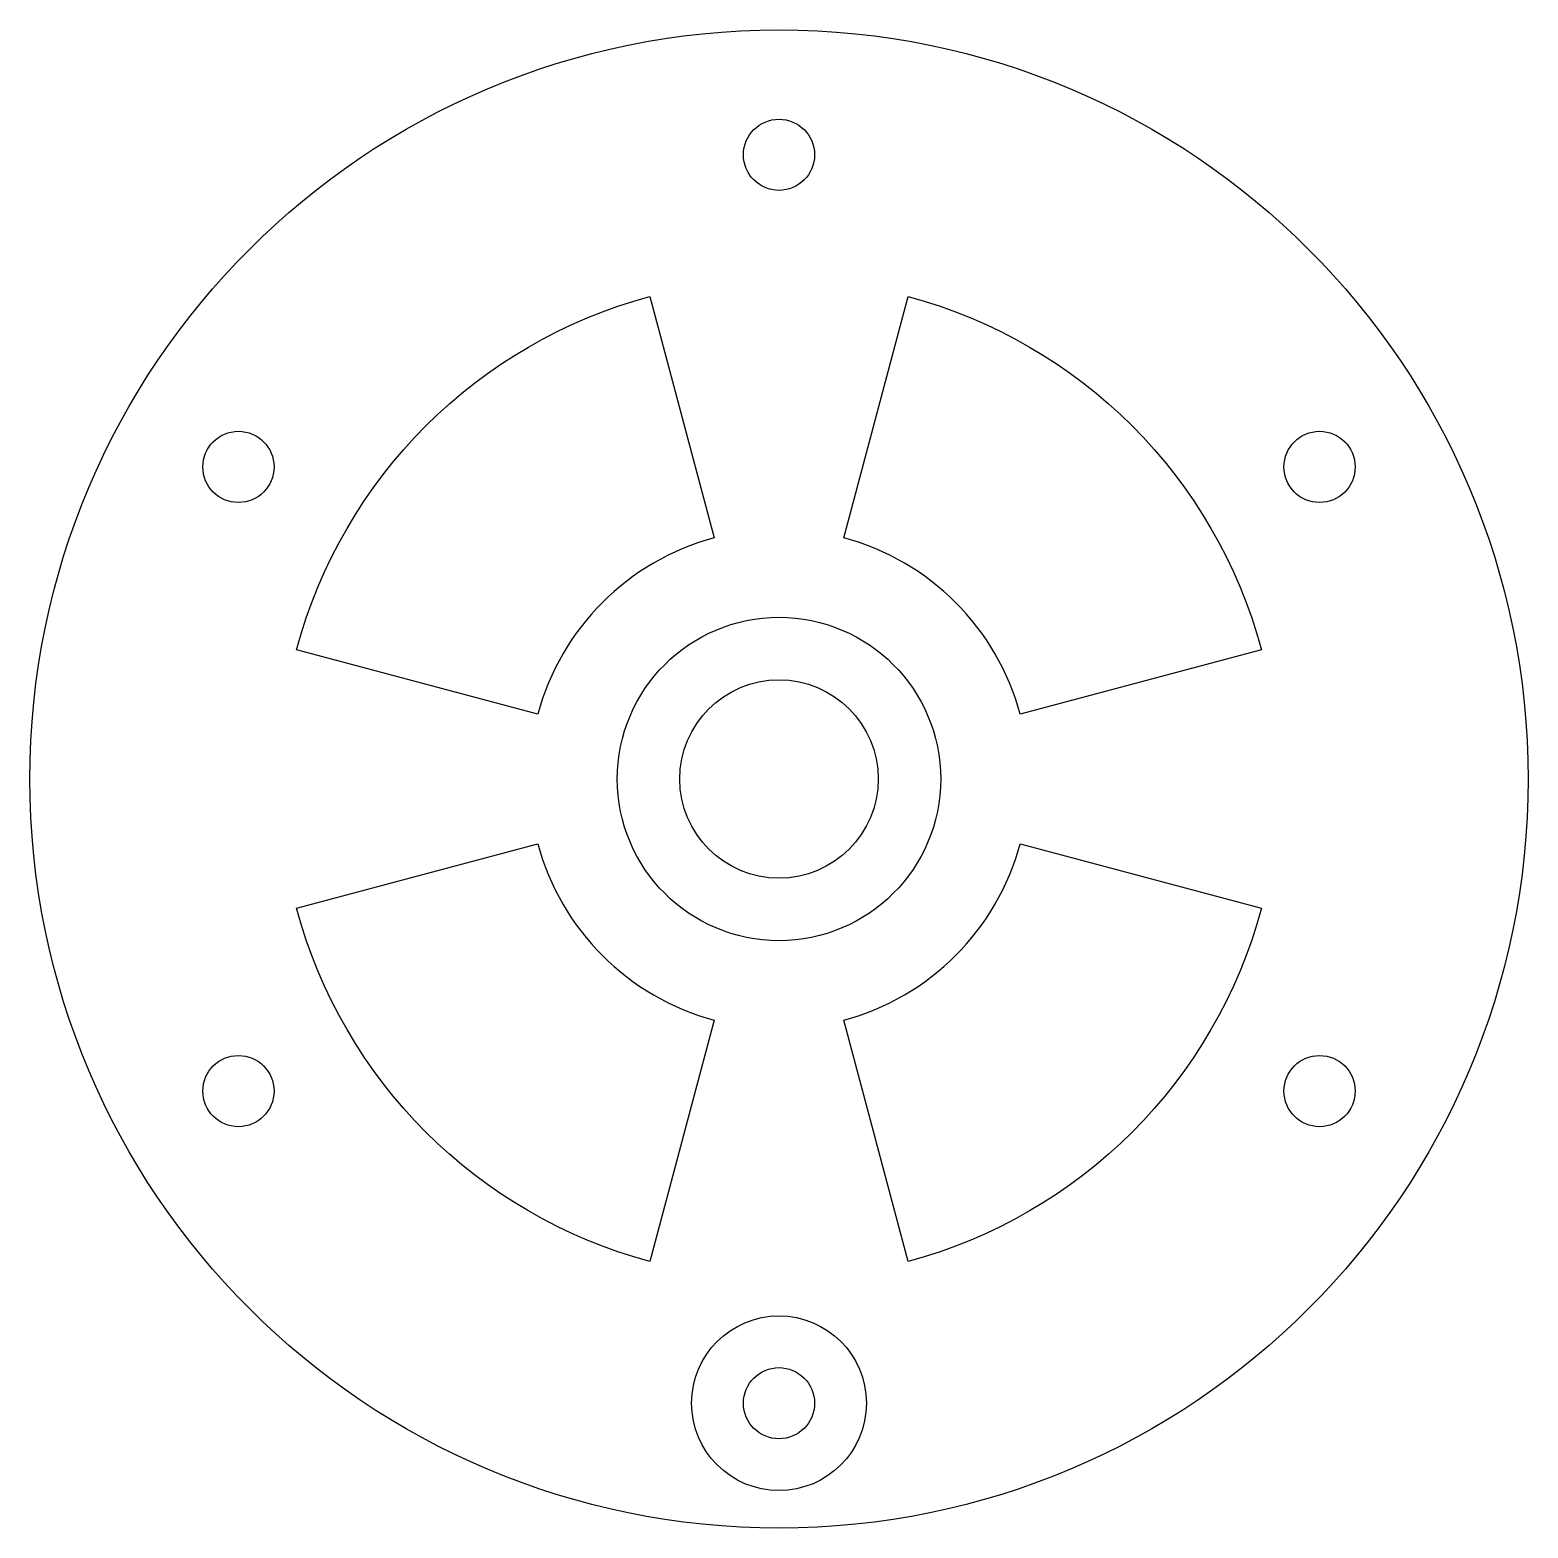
# Model space of a CAD drawing. Header units: millimetres. Extents: x -60 to 60, y 42 to 162.
import ezdxf

# ---------------------------------------------------------------- set-up
doc = ezdxf.new("R2010")
doc.units = ezdxf.units.MM
doc.layers.get('0').update_dxf_attribs({"linetype": 'CONTINUOUS'})

msp = doc.modelspace()

# ---------------------------------------------------------------- linework, layer by layer
for points in [[(-5.18, 121.32, 0.267949), (-19.32, 107.18), (-38.64, 112.35, -0.267949), (-10.35, 140.64)], [(5.18, 121.32), (10.35, 140.64, -0.267949), (38.64, 112.35), (19.32, 107.18, 0.267949)], [(-5.18, 82.68), (-10.35, 63.36, -0.267949), (-38.64, 91.65), (-19.32, 96.82, 0.267949)], [(19.32, 96.82), (38.64, 91.65, -0.267949), (10.35, 63.36), (5.18, 82.68, 0.267949)]]:
    msp.add_lwpolyline(points, format="xyb", close=True)
for centre, radius in [((0, 102), 60), ((0, 152), 2.85), ((-43.3, 127), 2.85), ((43.3, 127), 2.85), ((0, 102), 12.95), ((0, 102), 7.95), ((0, 102), 7.95), ((-43.3, 77), 2.85), ((43.3, 77), 2.85), ((0, 52), 7), ((0, 52), 2.85), ((0, 52), 2.85)]:
    msp.add_circle(centre, radius)

doc.saveas('drawing.dxf')
